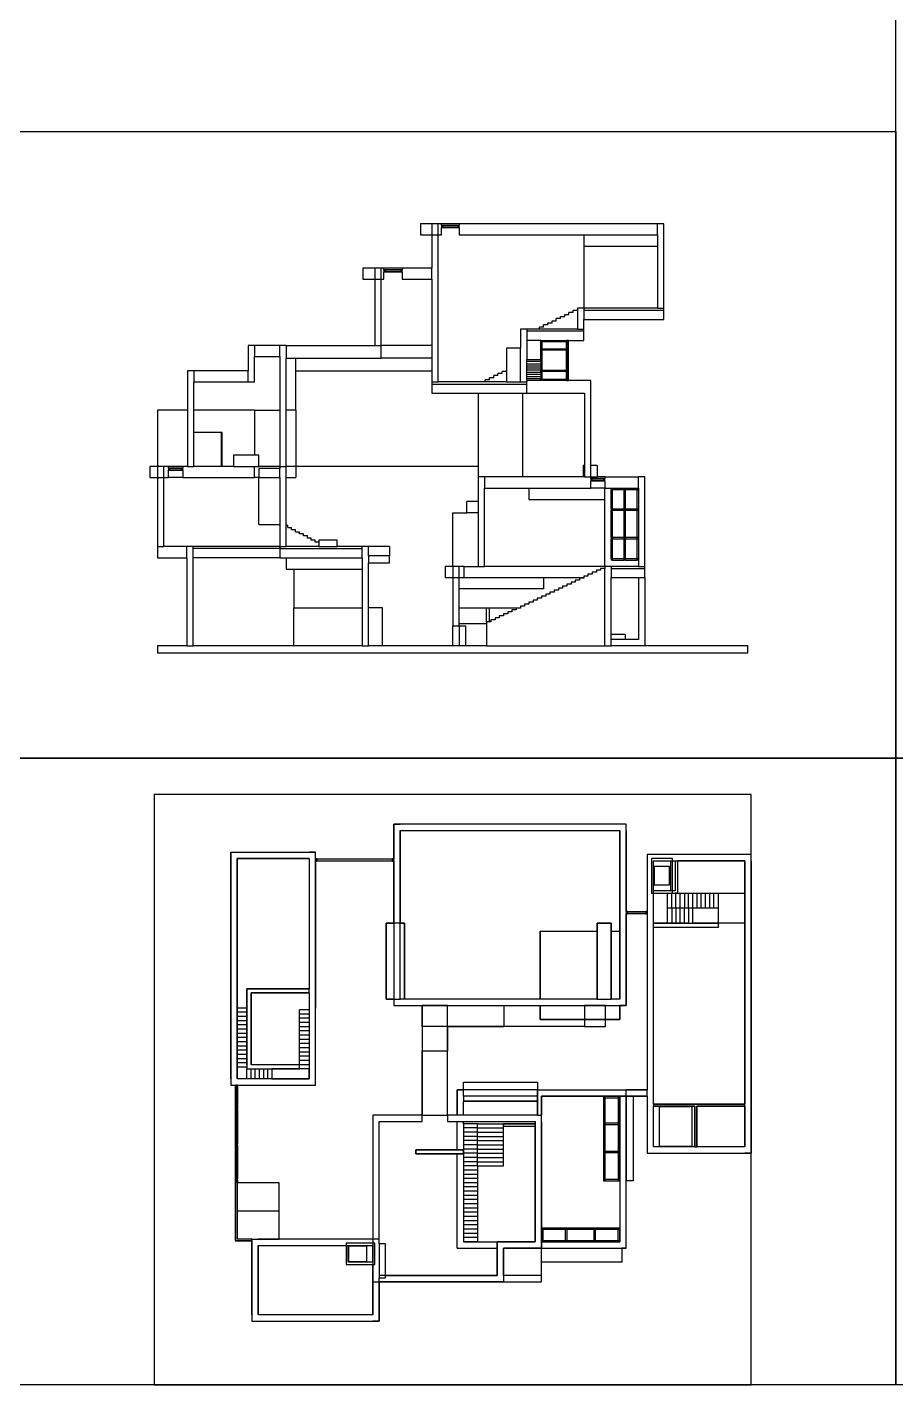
# Model space of a CAD drawing. Header units: millimetres. Extents: x 0 to 336000, y 0 to 193050.
# Drawn here: x 64260 to 126000, y 0 to 96525 of the extents above; entities that cross this region are included whole.
import ezdxf

# ---------------------------------------------------------------- set-up
doc = ezdxf.new("R2010")
doc.units = ezdxf.units.MM
doc.header["$LTSCALE"] = 20
for name, color, linetype in [('단면', 2, 'Continuous'), ('스케치업 베이스', 7, 'Continuous'), ('입면', 7, 'Continuous')]:
    doc.layers.add(name, color=color, linetype=linetype)

msp = doc.modelspace()

# ---------------------------------------------------------------- linework, layer by layer
for points in [[(126000, 44550), (126000, 193050), (336000, 193050), (336000, 44550), (126000, 44550)], [(63000, 44550), (63000, 89100), (126000, 89100), (126000, 44550), (63000, 44550)], [(63000, 0), (63000, 44550), (126000, 44550), (126000, 0), (63000, 0)], [(126000, 0), (126000, 44550), (189000, 44550), (189000, 0), (126000, 0)]]:
    msp.add_lwpolyline(points, close=True)
at = {"layer": '단면'}
for points in [[(90325, 32816), (90325, 39866), (90775, 39866)], [(106825, 39416), (106825, 39866), (90775, 39866)], [(90775, 39416), (90775, 32816)], [(90775, 39416), (106375, 39416)], [(106375, 27416), (106375, 39416)], [(106825, 39416), (106825, 26966), (106375, 26966)], [(78725, 37412), (78725, 37862), (84308, 37862)], [(84308, 21313), (84758, 21313), (84758, 37862), (84308, 37862)], [(108775, 37716), (108325, 37716), (108325, 20966)], [(115725, 37266), (115725, 37716), (108775, 37716)], [(78725, 21763), (78725, 37412)], [(79175, 37412), (79175, 21763)], [(84308, 37412), (79175, 37412)], [(84308, 37412), (84308, 28163)], [(108775, 35116), (108775, 37266)], [(108775, 37266), (110325, 37266), (110325, 35116), (108775, 35116)], [(115275, 37266), (110475, 37266), (110475, 34966), (110325, 34966)], [(115725, 37266), (115725, 16466), (115275, 16466)], [(115275, 19966), (115275, 37266)], [(108775, 34966), (110325, 34966)], [(108775, 32816), (108775, 34966)], [(90325, 27416), (89775, 27416), (89775, 32816), (90325, 32816)], [(90775, 32816), (91075, 32816), (91075, 27416)], [(104775, 27416), (104775, 32816), (105775, 32816), (105775, 27416)], [(108775, 32816), (113375, 32816), (113375, 32516), (108775, 32516)], [(108775, 19966), (108775, 32516)], [(79875, 22763), (79875, 22763), (79875, 28163), (80175, 28163)], [(80175, 28163), (84308, 28163)], [(80175, 27863), (80175, 22763)], [(84308, 27863), (80175, 27863)], [(84308, 27863), (84308, 21763)], [(90325, 27416), (90325, 26966), (106375, 26966)], [(104775, 27416), (91075, 27416)], [(106375, 27416), (105775, 27416)], [(79875, 22763), (79875, 22463), (83608, 22463), (83608, 22763), (80175, 22763)], [(78725, 21763), (78725, 21313), (84308, 21313)], [(84308, 21763), (79175, 21763)], [(100525, 20516), (100525, 20966), (108325, 20966)], [(100525, 19166), (100525, 19166), (100525, 20516)], [(100825, 20516), (100825, 19166)], [(108325, 20516), (100825, 20516)], [(108325, 20516), (108325, 16916)], [(108775, 19966), (115275, 19966)], [(108775, 16916), (108775, 19816)], [(111725, 19816), (108775, 19816)], [(111725, 16916), (111725, 19816)], [(111858, 19816), (111858, 16916)], [(115275, 19816), (111858, 19816)], [(115275, 16916), (115275, 19816)], [(89275, 19166), (88825, 19166), (88825, 10366)], [(89275, 18716), (92325, 18716), (92325, 19166), (89275, 19166)], [(89275, 10366), (89275, 10366), (89275, 18716)], [(100525, 19166), (94125, 19166), (94125, 18716), (100375, 18716)], [(100375, 10166), (100375, 10166), (100375, 18716)], [(100825, 18716), (100825, 18716), (100825, 19166)], [(100825, 18716), (100825, 10166)], [(108325, 16916), (108325, 16466), (115275, 16466)], [(111725, 16916), (108775, 16916)], [(115275, 16916), (111858, 16916)], [(80225, 4966), (80225, 4966), (80225, 10366), (80675, 10366)], [(88825, 10366), (80675, 10366)], [(80675, 9916), (80675, 4966)], [(80675, 9916), (86925, 9916)], [(86925, 9916), (86925, 9916), (86925, 8716)], [(87075, 9916), (88825, 9916)], [(87075, 8716), (87075, 8716), (87075, 9916)], [(88825, 8716), (88825, 9916)], [(89275, 10016), (89275, 10366)], [(89725, 7766), (89725, 10016), (89275, 10016)], [(97675, 7766), (97675, 10166), (98125, 10166)], [(100825, 10166), (100825, 10166), (100825, 9716), (98125, 9716)], [(98125, 10166), (100375, 10166)], [(98125, 9716), (98125, 7766)], [(86925, 8716), (86925, 8566), (88825, 8566)], [(88825, 8716), (87075, 8716)], [(88825, 4966), (88825, 8566)], [(98125, 7766), (98125, 7316), (89275, 7316)], [(89725, 7766), (97675, 7766)], [(89275, 7316), (89275, 4516), (88825, 4516)], [(80225, 4966), (80225, 4516), (88825, 4516)], [(88825, 4966), (80675, 4966)]]:
    msp.add_lwpolyline(points, dxfattribs=at)
at = {"layer": '스케치업 베이스'}
for p, q in [((92217, 82550), (92217, 81750)), ((93017, 82550), (92217, 82550)), ((93467, 82550), (93017, 82550)), ((93017, 82550), (93017, 81750)), ((93717, 82550), (93467, 82550)), ((93467, 81750), (93467, 82550)), ((94967, 82550), (93717, 82550)), ((93717, 82425), (93717, 82550)), ((93817, 82425), (93717, 82425)), ((93717, 82425), (93717, 82400)), ((93717, 82400), (93717, 82300)), ((93817, 82400), (93717, 82400)), ((93717, 82300), (93817, 82300)), ((93717, 82300), (93717, 82275)), ((93717, 82275), (93817, 82275)), ((93717, 81750), (93717, 82275)), ((93817, 82400), (93817, 82425)), ((94867, 82425), (93817, 82425)), ((93817, 82300), (93817, 82400)), ((94867, 82400), (93817, 82400)), ((93817, 82275), (93817, 82300)), ((93817, 82300), (94867, 82300)), ((93817, 82275), (94867, 82275)), ((94967, 82425), (94867, 82425)), ((94867, 82425), (94867, 82400)), ((94867, 82400), (94867, 82300)), ((94967, 82400), (94867, 82400)), ((94867, 82300), (94867, 82275)), ((94867, 82300), (94967, 82300)), ((94867, 82275), (94967, 82275)), ((94967, 82550), (94967, 82425)), ((109067, 82550), (94967, 82550)), ((94967, 82400), (94967, 82425)), ((94967, 82300), (94967, 82400)), ((94967, 82275), (94967, 82300)), ((94967, 82275), (94967, 81750)), ((109517, 82550), (109067, 82550)), ((109067, 81750), (109067, 82550)), ((109517, 76550), (109517, 82550)), ((92217, 81750), (93017, 81750)), ((93017, 81750), (93017, 79400)), ((93017, 81750), (93467, 81750)), ((93467, 71300), (93467, 81750)), ((93467, 81750), (93717, 81750)), ((94967, 81750), (103817, 81750)), ((103817, 81750), (109067, 81750)), ((103817, 81750), (103817, 80950)), ((109067, 81750), (109067, 80950)), ((103817, 80950), (109067, 80950)), ((103817, 80950), (103817, 76550)), ((109067, 80950), (109067, 76550)), ((88117, 79400), (88117, 78600)), ((88967, 79400), (88117, 79400)), ((89417, 79400), (88967, 79400)), ((88967, 79400), (88967, 78600)), ((89617, 79400), (89417, 79400)), ((89417, 78600), (89417, 79400)), ((90917, 79400), (89617, 79400)), ((89617, 79275), (89617, 79400)), ((89717, 79275), (89617, 79275)), ((89617, 79275), (89617, 79250)), ((89617, 79250), (89617, 79150)), ((89717, 79250), (89617, 79250)), ((90817, 79275), (89717, 79275)), ((89717, 79250), (89717, 79275)), ((89717, 79150), (89717, 79250)), ((90817, 79250), (89717, 79250)), ((90917, 79275), (90817, 79275)), ((90817, 79275), (90817, 79250)), ((90817, 79250), (90817, 79150)), ((90917, 79250), (90817, 79250)), ((93017, 79400), (90917, 79400)), ((90917, 79400), (90917, 79275)), ((90917, 79250), (90917, 79275)), ((90917, 79150), (90917, 79250)), ((93017, 78600), (93017, 79400)), ((88117, 78600), (88967, 78600)), ((88967, 78600), (88967, 73900)), ((88967, 78600), (89417, 78600)), ((89417, 73900), (89417, 78600)), ((89417, 78600), (89617, 78600)), ((89617, 79150), (89617, 79125)), ((89617, 79150), (89717, 79150)), ((89617, 79125), (89717, 79125)), ((89617, 78600), (89617, 79125)), ((89717, 79125), (89717, 79150)), ((89717, 79150), (90817, 79150)), ((89717, 79125), (90817, 79125)), ((90817, 79150), (90817, 79125)), ((90817, 79150), (90917, 79150)), ((90817, 79125), (90917, 79125)), ((90917, 79125), (90917, 79150)), ((90917, 79125), (90917, 78600)), ((90917, 78600), (93017, 78600)), ((93017, 78600), (93017, 73900)), ((103067, 76250), (103067, 76400)), ((103067, 76400), (103367, 76400)), ((103817, 76550), (103367, 76550)), ((103367, 76550), (103367, 76400)), ((103367, 76400), (103367, 75050)), ((103817, 76550), (103817, 76400)), ((109067, 76550), (103817, 76550)), ((103817, 76400), (109517, 76400)), ((103817, 76400), (103817, 75750)), ((109067, 76550), (109517, 76550)), ((109517, 76400), (109517, 76550)), ((109517, 75750), (109517, 76400)), ((100967, 75200), (100967, 75350)), ((101267, 75350), (100967, 75350)), ((101267, 75350), (101267, 75500)), ((101267, 75500), (101567, 75500)), ((101567, 75650), (101867, 75650)), ((101567, 75500), (101567, 75650)), ((102167, 75800), (101867, 75800)), ((101867, 75650), (101867, 75800)), ((102167, 75800), (102167, 75950)), ((102167, 75950), (102467, 75950)), ((102467, 76100), (102767, 76100)), ((102467, 75950), (102467, 76100)), ((102767, 76100), (102767, 76250)), ((103067, 76250), (102767, 76250)), ((103817, 75750), (109517, 75750)), ((103817, 75050), (103817, 75750)), ((99767, 75050), (99317, 75050)), ((99317, 75050), (99317, 73700)), ((100667, 75050), (99767, 75050)), ((99767, 75050), (99767, 74900)), ((103817, 74900), (99767, 74900)), ((99767, 74900), (99767, 74250)), ((100967, 75200), (100667, 75200)), ((100667, 75050), (100667, 75200)), ((103367, 75050), (100667, 75050)), ((103367, 75050), (103817, 75050)), ((103817, 74900), (103817, 75050)), ((103817, 74250), (103817, 74900)), ((79967, 73900), (79967, 72100)), ((80417, 73900), (79967, 73900)), ((82217, 73900), (80417, 73900)), ((80417, 73900), (80417, 73100)), ((82667, 73900), (82217, 73900)), ((82217, 73100), (82217, 73900)), ((82667, 73900), (82667, 73000)), ((82667, 73900), (88967, 73900)), ((88967, 73900), (89417, 73900)), ((93017, 73900), (89417, 73900)), ((89417, 73000), (89417, 73900)), ((93017, 73900), (93017, 73000)), ((99317, 73700), (98317, 73700)), ((98317, 73700), (98317, 72200)), ((99317, 71300), (99317, 73700)), ((100767, 74250), (99767, 74250)), ((99767, 74250), (99767, 72900)), ((100767, 74150), (100767, 74250)), ((100767, 74250), (100867, 74250)), ((100867, 74150), (100767, 74150)), ((100767, 73650), (100767, 74150)), ((100767, 73550), (100767, 73650)), ((100767, 73650), (100867, 73650)), ((100867, 73550), (100767, 73550)), ((100767, 72900), (100767, 73550)), ((100867, 74250), (102592, 74250)), ((100867, 74150), (100867, 74250)), ((102592, 74150), (100867, 74150)), ((100867, 73650), (100867, 74150)), ((100867, 73650), (102592, 73650)), ((100867, 73550), (100867, 73650)), ((102592, 73550), (100867, 73550)), ((100867, 72150), (100867, 73550)), ((102592, 74250), (102592, 74150)), ((102617, 74250), (102592, 74250)), ((102592, 73650), (102592, 74150)), ((102592, 74150), (102617, 74150)), ((102592, 73650), (102592, 73550)), ((102617, 73650), (102592, 73650)), ((102592, 72150), (102592, 73550)), ((102592, 73550), (102617, 73550)), ((102717, 74250), (102617, 74250)), ((102617, 74250), (102617, 74150)), ((102617, 74150), (102717, 74150)), ((102617, 74150), (102617, 73650)), ((102717, 73650), (102617, 73650)), ((102617, 73650), (102617, 73550)), ((102617, 73550), (102717, 73550)), ((102617, 73550), (102617, 72150)), ((102742, 74250), (102717, 74250)), ((102717, 74150), (102717, 74250)), ((102717, 74150), (102742, 74150)), ((102717, 73650), (102717, 74150)), ((102742, 73650), (102717, 73650)), ((102717, 73550), (102717, 73650)), ((102717, 73550), (102742, 73550)), ((102717, 72150), (102717, 73550)), ((102742, 74150), (102742, 74250)), ((102742, 74250), (103817, 74250)), ((102742, 73650), (102742, 74150)), ((102742, 73550), (102742, 73650)), ((102742, 72150), (102742, 73550)), ((80417, 73100), (82217, 73100)), ((80417, 71300), (80417, 73100)), ((82217, 73100), (82217, 69300)), ((82667, 69300), (82667, 73000)), ((82667, 73000), (83367, 73000)), ((83367, 72100), (83367, 73000)), ((83367, 73000), (89417, 73000)), ((93017, 73000), (89417, 73000)), ((93017, 73000), (93017, 72100)), ((99767, 72750), (99767, 72900)), ((99767, 72900), (100767, 72900)), ((99767, 72600), (99767, 72750)), ((100767, 72750), (99767, 72750)), ((99767, 72450), (99767, 72600)), ((99767, 72600), (100767, 72600)), ((99767, 72300), (99767, 72450)), ((99767, 72450), (100767, 72450)), ((100767, 72900), (100767, 72750)), ((100767, 72750), (100767, 72600)), ((100767, 72600), (100767, 72450)), ((100767, 72450), (100767, 72300)), ((75667, 72100), (75667, 69300)), ((76117, 72100), (75667, 72100)), ((79967, 72100), (76117, 72100)), ((76117, 72100), (76117, 71300)), ((79967, 71300), (79967, 72100)), ((83367, 72100), (93017, 72100)), ((83367, 69300), (83367, 72100)), ((93017, 72100), (93017, 71300)), ((96817, 71300), (96817, 71450)), ((97117, 71450), (96817, 71450)), ((97117, 71450), (97117, 71600)), ((97417, 71600), (97117, 71600)), ((97717, 71750), (97417, 71750)), ((97417, 71600), (97417, 71750)), ((98017, 71900), (97717, 71900)), ((97717, 71750), (97717, 71900)), ((98017, 71900), (98017, 72050)), ((98317, 72050), (98017, 72050)), ((98317, 72200), (98317, 72050)), ((98317, 72050), (98317, 71300)), ((99767, 72150), (99767, 72300)), ((99767, 72300), (100767, 72300)), ((99767, 72000), (99767, 72150)), ((100767, 72150), (99767, 72150)), ((99767, 71850), (99767, 72000)), ((99767, 72000), (100767, 72000)), ((99767, 71700), (99767, 71850)), ((99767, 71850), (100767, 71850)), ((99767, 71550), (99767, 71700)), ((99767, 71700), (100767, 71700)), ((99767, 71400), (99767, 71550)), ((99767, 71550), (100767, 71550)), ((100767, 72300), (100767, 72150)), ((100767, 72050), (100767, 72150)), ((100767, 72150), (100867, 72150)), ((100867, 72050), (100767, 72050)), ((100767, 72050), (100767, 72000)), ((100767, 72000), (100767, 71850)), ((100767, 71850), (100767, 71700)), ((100767, 71700), (100767, 71550)), ((100767, 71550), (100767, 71500)), ((100767, 71400), (100767, 71500)), ((100767, 71500), (100867, 71500)), ((100867, 72150), (102592, 72150)), ((100867, 72050), (100867, 72150)), ((102592, 72050), (100867, 72050)), ((100867, 71500), (100867, 72050)), ((100867, 71500), (102592, 71500)), ((100867, 71400), (100867, 71500)), ((102592, 72150), (102592, 72050)), ((102617, 72150), (102592, 72150)), ((102592, 71500), (102592, 72050)), ((102592, 72050), (102617, 72050)), ((102592, 71500), (102592, 71400)), ((102617, 71500), (102592, 71500)), ((102717, 72150), (102617, 72150)), ((102617, 72150), (102617, 72050)), ((102617, 72050), (102717, 72050)), ((102617, 72050), (102617, 71500)), ((102617, 71500), (102617, 71400)), ((102717, 71500), (102617, 71500)), ((102742, 72150), (102717, 72150)), ((102717, 72050), (102717, 72150)), ((102717, 72050), (102742, 72050)), ((102717, 71500), (102717, 72050)), ((102742, 71500), (102717, 71500)), ((102717, 71400), (102717, 71500)), ((102742, 72050), (102742, 72150)), ((102742, 71500), (102742, 72050)), ((102742, 71400), (102742, 71500)), ((76117, 69300), (76117, 71300)), ((76117, 71300), (79967, 71300)), ((79967, 71300), (80417, 71300)), ((93017, 71300), (93017, 71150)), ((93017, 71300), (93467, 71300)), ((93017, 71150), (93017, 70500)), ((93017, 71150), (99767, 71150)), ((93017, 70500), (96317, 70500)), ((96817, 71300), (93467, 71300)), ((96317, 70500), (96317, 65300)), ((96317, 70500), (99467, 70500)), ((98317, 71300), (96817, 71300)), ((98317, 71300), (99317, 71300)), ((99317, 71300), (99767, 71300)), ((99467, 70500), (99467, 64550)), ((99467, 70500), (99767, 70500)), ((100767, 71400), (99767, 71400)), ((99767, 71400), (99767, 71300)), ((99767, 71150), (99767, 71300)), ((99767, 70500), (99767, 71150)), ((99767, 70500), (103867, 70500)), ((100867, 71400), (100767, 71400)), ((102592, 71400), (100867, 71400)), ((102592, 71400), (102617, 71400)), ((102617, 71400), (102717, 71400)), ((102717, 71400), (102742, 71400)), ((104317, 71400), (102742, 71400)), ((103867, 70500), (103867, 65350)), ((104317, 65350), (104317, 71400)), ((73517, 69300), (73517, 65300)), ((75667, 69300), (73517, 69300)), ((75667, 69300), (75667, 65300)), ((80417, 69300), (76117, 69300)), ((76117, 67700), (76117, 69300)), ((80417, 69300), (80417, 66100)), ((80417, 69300), (82217, 69300)), ((82217, 69300), (82217, 65300)), ((83367, 69300), (82667, 69300)), ((82667, 65300), (82667, 69300)), ((83367, 69300), (83367, 65300)), ((78067, 67700), (76117, 67700)), ((76117, 65300), (76117, 67700)), ((78067, 65300), (78067, 67700)), ((78117, 67700), (78067, 67700)), ((78117, 65300), (78117, 67700)), ((78917, 66100), (78917, 65300)), ((80417, 66100), (78917, 66100)), ((80717, 66100), (80417, 66100)), ((80717, 65300), (80717, 66100)), ((72967, 65300), (72967, 64500)), ((73517, 65300), (72967, 65300)), ((73967, 65300), (73517, 65300)), ((73517, 65300), (73517, 64500)), ((74317, 65300), (73967, 65300)), ((73967, 64500), (73967, 65300)), ((75317, 65300), (74317, 65300)), ((74317, 65175), (74317, 65300)), ((74417, 65175), (74317, 65175)), ((74317, 65175), (74317, 65150)), ((74317, 65150), (74317, 65050)), ((74417, 65150), (74317, 65150)), ((74317, 65050), (74317, 65025)), ((74317, 65050), (74417, 65050)), ((74317, 65025), (74417, 65025)), ((74317, 64500), (74317, 65025)), ((74417, 65150), (74417, 65175)), ((75217, 65175), (74417, 65175)), ((74417, 65050), (74417, 65150)), ((75217, 65150), (74417, 65150)), ((74417, 65025), (74417, 65050)), ((74417, 65050), (75217, 65050)), ((74417, 65025), (75217, 65025)), ((75317, 65175), (75217, 65175)), ((75217, 65175), (75217, 65150)), ((75217, 65150), (75217, 65050)), ((75317, 65150), (75217, 65150)), ((75217, 65050), (75217, 65025)), ((75217, 65050), (75317, 65050)), ((75217, 65025), (75317, 65025)), ((75317, 65300), (75317, 65175)), ((75667, 65300), (75317, 65300)), ((75317, 65150), (75317, 65175)), ((75317, 65050), (75317, 65150)), ((75317, 65025), (75317, 65050)), ((75317, 65025), (75317, 64500)), ((75667, 65300), (76117, 65300)), ((78067, 65300), (76117, 65300)), ((78117, 65300), (78067, 65300)), ((78917, 65300), (78117, 65300)), ((78917, 65300), (80417, 65300)), ((80417, 64500), (80417, 65300)), ((80417, 65300), (80717, 65300)), ((82217, 65300), (80717, 65300)), ((82217, 65150), (80717, 65150)), ((80717, 65150), (80717, 64500)), ((82217, 65300), (82217, 65150)), ((82217, 65300), (82667, 65300)), ((82217, 64500), (82217, 65150)), ((83367, 65300), (82667, 65300)), ((82667, 64500), (82667, 65300)), ((96317, 65300), (83367, 65300)), ((83367, 65300), (83367, 64500)), ((96317, 65300), (96317, 64550)), ((103867, 65350), (103767, 65350)), ((103767, 65350), (103767, 64550)), ((103867, 65350), (103867, 64550)), ((104767, 65350), (104317, 65350)), ((104317, 64550), (104317, 65350)), ((104767, 65350), (104767, 64550)), ((72967, 64500), (73517, 64500)), ((73517, 64500), (73517, 59600)), ((73517, 64500), (73967, 64500)), ((73967, 64500), (74317, 64500)), ((73967, 59600), (73967, 64500)), ((75317, 64500), (74317, 64500)), ((75317, 64500), (80417, 64500)), ((80717, 64500), (80417, 64500)), ((80717, 64500), (82217, 64500)), ((80717, 61175), (80717, 64500)), ((82217, 64500), (82217, 61175)), ((82667, 64500), (83367, 64500)), ((82667, 61100), (82667, 64500)), ((96767, 64550), (96317, 64550)), ((96317, 64550), (96317, 62790)), ((99467, 64550), (96767, 64550)), ((96767, 64550), (96767, 63750)), ((96767, 63750), (99917, 63750)), ((96767, 58190), (96767, 63750)), ((103767, 64550), (99467, 64550)), ((99917, 63750), (99917, 62950)), ((99917, 63750), (104317, 63750)), ((103867, 64550), (103767, 64550)), ((103867, 64550), (104317, 64550)), ((104317, 64550), (104767, 64550)), ((104317, 64425), (104317, 64550)), ((104417, 64425), (104317, 64425)), ((104317, 64425), (104317, 64400)), ((104317, 64400), (104317, 64300)), ((104417, 64400), (104317, 64400)), ((104317, 64300), (104317, 64275)), ((104317, 64300), (104417, 64300)), ((104317, 64275), (104417, 64275)), ((104317, 63750), (104317, 64275)), ((105317, 63750), (104317, 63750)), ((104417, 64400), (104417, 64425)), ((105217, 64425), (104417, 64425)), ((104417, 64300), (104417, 64400)), ((105217, 64400), (104417, 64400)), ((104417, 64275), (104417, 64300)), ((104417, 64300), (105217, 64300)), ((104417, 64275), (105217, 64275)), ((105317, 64550), (104767, 64550)), ((105317, 64425), (105217, 64425)), ((105217, 64425), (105217, 64400)), ((105217, 64400), (105217, 64300)), ((105317, 64400), (105217, 64400)), ((105217, 64300), (105217, 64275)), ((105217, 64300), (105317, 64300)), ((105217, 64275), (105317, 64275)), ((105317, 64550), (105317, 64425)), ((105317, 64550), (107717, 64550)), ((105317, 64400), (105317, 64425)), ((105317, 64300), (105317, 64400)), ((105317, 64275), (105317, 64300)), ((105317, 64275), (105317, 63750)), ((105317, 62950), (105317, 63750)), ((105317, 63750), (105767, 63750)), ((105767, 63750), (105767, 63650)), ((105767, 63750), (105867, 63750)), ((105867, 63650), (105867, 63750)), ((105867, 63750), (106692, 63750)), ((106692, 63750), (106792, 63750)), ((106692, 63650), (106692, 63750)), ((106792, 63750), (107617, 63750)), ((106792, 63650), (106792, 63750)), ((107617, 63750), (107717, 63750)), ((107617, 63650), (107617, 63750)), ((107717, 63750), (107717, 64550)), ((108167, 64550), (107717, 64550)), ((107717, 63750), (107717, 63650)), ((108167, 58190), (108167, 64550)), ((95517, 61990), (95517, 62790)), ((96317, 62790), (95517, 62790)), ((96317, 62790), (96317, 61990)), ((99917, 62950), (105317, 62950)), ((105317, 58190), (105317, 62950)), ((105767, 63650), (105867, 63650)), ((105767, 62281), (105767, 63650)), ((105867, 62281), (105867, 63650)), ((105867, 63650), (106692, 63650)), ((106692, 63650), (106792, 63650)), ((106692, 62281), (106692, 63650)), ((106792, 62281), (106792, 63650)), ((106792, 63650), (107617, 63650)), ((107617, 62281), (107617, 63650)), ((107617, 63650), (107717, 63650)), ((107717, 63650), (107717, 62281)), ((94517, 58190), (94517, 61990)), ((94517, 61990), (95517, 61990)), ((96317, 61990), (95517, 61990)), ((96317, 61990), (96317, 58190)), ((105767, 62281), (105767, 62181)), ((105767, 62281), (105867, 62281)), ((105767, 62181), (105867, 62181)), ((105767, 60256), (105767, 62181)), ((105867, 62181), (105867, 62281)), ((105867, 62281), (106692, 62281)), ((105867, 62181), (106692, 62181)), ((105867, 60256), (105867, 62181)), ((106692, 62281), (106792, 62281)), ((106692, 62181), (106692, 62281)), ((106692, 62181), (106792, 62181)), ((106692, 60256), (106692, 62181)), ((106792, 62181), (106792, 62281)), ((106792, 62281), (107617, 62281)), ((106792, 60256), (106792, 62181)), ((106792, 62181), (107617, 62181)), ((107617, 62181), (107617, 62281)), ((107617, 62281), (107717, 62281)), ((107617, 62181), (107717, 62181)), ((107617, 60256), (107617, 62181)), ((107717, 62281), (107717, 62181)), ((107717, 62181), (107717, 60256)), ((80717, 61175), (82217, 61175)), ((82217, 61175), (82217, 61100)), ((82217, 61100), (82217, 59600)), ((82777, 61100), (82667, 61100)), ((82667, 60950), (82667, 61100)), ((82667, 59600), (82667, 60950)), ((82777, 60950), (82777, 61100)), ((82777, 60950), (83057, 60950)), ((83057, 60800), (83057, 60950)), ((83057, 60800), (83337, 60800)), ((83337, 60650), (83337, 60800)), ((83337, 60650), (83617, 60650)), ((83617, 60500), (83617, 60650)), ((83897, 60500), (83617, 60500)), ((83897, 60350), (83897, 60500)), ((84177, 60350), (83897, 60350)), ((84177, 60200), (84177, 60350)), ((84457, 60200), (84177, 60200)), ((84457, 60050), (84457, 60200)), ((84737, 60050), (84457, 60050)), ((84737, 59900), (84737, 60050)), ((84985, 59900), (84737, 59900)), ((86297, 60050), (84985, 60050)), ((84985, 60050), (84985, 59900)), ((84985, 59900), (84985, 59600)), ((86297, 59600), (86297, 60050)), ((105767, 60256), (105767, 60156)), ((105767, 60256), (105867, 60256)), ((105767, 60156), (105867, 60156)), ((105767, 58740), (105767, 60156)), ((105867, 60256), (106692, 60256)), ((105867, 60156), (105867, 60256)), ((105867, 60156), (106692, 60156)), ((105867, 58740), (105867, 60156)), ((106692, 60156), (106692, 60256)), ((106692, 60256), (106792, 60256)), ((106692, 60156), (106792, 60156)), ((106692, 58740), (106692, 60156)), ((106792, 60156), (106792, 60256)), ((106792, 60256), (107617, 60256)), ((106792, 58740), (106792, 60156)), ((106792, 60156), (107617, 60156)), ((107617, 60256), (107717, 60256)), ((107617, 60156), (107617, 60256)), ((107617, 58740), (107617, 60156)), ((107617, 60156), (107717, 60156)), ((107717, 60256), (107717, 60156)), ((107717, 60156), (107717, 58740)), ((73517, 59600), (73517, 58800)), ((73517, 59600), (73967, 59600)), ((75617, 59600), (73967, 59600)), ((76067, 59600), (75617, 59600)), ((75617, 58800), (75617, 59600)), ((76067, 59450), (76067, 59600)), ((82217, 59600), (76067, 59600)), ((82217, 59450), (76067, 59450)), ((76067, 58800), (76067, 59450)), ((82217, 59600), (82217, 59450)), ((82217, 59600), (82667, 59600)), ((82217, 59450), (82217, 58800)), ((82217, 59450), (88067, 59450)), ((84985, 59600), (82667, 59600)), ((84985, 59600), (86297, 59600)), ((88067, 59600), (86297, 59600)), ((88067, 59450), (88067, 59600)), ((88517, 59600), (88067, 59600)), ((88067, 58800), (88067, 59450)), ((90017, 59600), (88517, 59600)), ((88517, 58939), (88517, 59600)), ((90017, 58939), (88517, 58939)), ((88517, 58939), (88517, 58439)), ((90017, 59600), (90017, 58939)), ((90017, 58439), (90017, 58939)), ((73517, 58800), (75617, 58800)), ((75617, 58800), (75617, 52550)), ((82217, 58800), (76067, 58800)), ((76067, 54850), (76067, 58800)), ((82217, 58800), (82667, 58800)), ((82667, 58800), (82667, 58000)), ((82667, 58800), (88067, 58800)), ((82667, 58000), (83217, 58000)), ((83217, 58000), (83217, 55250)), ((83217, 58000), (88067, 58000)), ((88067, 58800), (88067, 58000)), ((88067, 58000), (88067, 55250)), ((88517, 58439), (90017, 58439)), ((88517, 55250), (88517, 58439)), ((93967, 58190), (93967, 57390)), ((94517, 58190), (93967, 58190)), ((94967, 58190), (94517, 58190)), ((94517, 58190), (94517, 57390)), ((95317, 58190), (94967, 58190)), ((94967, 57390), (94967, 58190)), ((95317, 58190), (96317, 58190)), ((95317, 57390), (95317, 58190)), ((96317, 58190), (96767, 58190)), ((105317, 58190), (96767, 58190)), ((105317, 58049), (105017, 58049)), ((105017, 58049), (105017, 57908)), ((105317, 58190), (105317, 58049)), ((105767, 58190), (105317, 58190)), ((105317, 52550), (105317, 58049)), ((105767, 58740), (105767, 58640)), ((105767, 58740), (105867, 58740)), ((105867, 58640), (105767, 58640)), ((105767, 58190), (105767, 58040)), ((107717, 58190), (105767, 58190)), ((105767, 58040), (108167, 58040)), ((105767, 58040), (105767, 57390)), ((105867, 58740), (106692, 58740)), ((105867, 58640), (105867, 58740)), ((105867, 58640), (106692, 58640)), ((106692, 58740), (106792, 58740)), ((106692, 58640), (106692, 58740)), ((106792, 58640), (106692, 58640)), ((106792, 58640), (106792, 58740)), ((106792, 58740), (107617, 58740)), ((106792, 58640), (107617, 58640)), ((107617, 58640), (107617, 58740)), ((107617, 58740), (107717, 58740)), ((107717, 58640), (107617, 58640)), ((107717, 58740), (107717, 58640)), ((107717, 58640), (107717, 58190)), ((107717, 58190), (108167, 58190)), ((108167, 58040), (108167, 58190)), ((108167, 57390), (108167, 58040)), ((93967, 57390), (94517, 57390)), ((94517, 57390), (94517, 53951)), ((94517, 57390), (94967, 57390)), ((94967, 57390), (95317, 57390)), ((94967, 56590), (94967, 57390)), ((95317, 57390), (100967, 57390)), ((100967, 57390), (103817, 57390)), ((100967, 57390), (100967, 56590)), ((102917, 57062), (102917, 56921)), ((103217, 57062), (102917, 57062)), ((103517, 57203), (103217, 57203)), ((103217, 57203), (103217, 57062)), ((103517, 57344), (103517, 57203)), ((103817, 57344), (103517, 57344)), ((104117, 57485), (103817, 57485)), ((103817, 57485), (103817, 57390)), ((103817, 57390), (103817, 57344)), ((104117, 57626), (104117, 57485)), ((104417, 57626), (104117, 57626)), ((104417, 57767), (104417, 57626)), ((104717, 57767), (104417, 57767)), ((105017, 57908), (104717, 57908)), ((104717, 57908), (104717, 57767)), ((105767, 57390), (107717, 57390)), ((105767, 53350), (105767, 57390)), ((107717, 57390), (107717, 53000)), ((107717, 57390), (108167, 57390)), ((108167, 57390), (108167, 52550)), ((100967, 56590), (94967, 56590)), ((94967, 55250), (94967, 56590)), ((100817, 56075), (100817, 55934)), ((101117, 56075), (100817, 56075)), ((101417, 56216), (101117, 56216)), ((101117, 56216), (101117, 56075)), ((101717, 56357), (101417, 56357)), ((101417, 56357), (101417, 56216)), ((102017, 56498), (101717, 56498)), ((101717, 56498), (101717, 56357)), ((102017, 56639), (102017, 56498)), ((102317, 56639), (102017, 56639)), ((102617, 56780), (102317, 56780)), ((102317, 56780), (102317, 56639)), ((102917, 56921), (102617, 56921)), ((102617, 56921), (102617, 56780)), ((83217, 52550), (83217, 55250)), ((83217, 55250), (88067, 55250)), ((88067, 55250), (88067, 52550)), ((89517, 55250), (88517, 55250)), ((88517, 52550), (88517, 55250)), ((89517, 52550), (89517, 55250)), ((94967, 55250), (96917, 55250)), ((94967, 54101), (94967, 55250)), ((96917, 55250), (97117, 55250)), ((96917, 54242), (96917, 55250)), ((97117, 54242), (97117, 55250)), ((97117, 55250), (99317, 55250)), ((98717, 55088), (98717, 54947)), ((99017, 55088), (98717, 55088)), ((99317, 55229), (99017, 55229)), ((99017, 55229), (99017, 55088)), ((99617, 55370), (99317, 55370)), ((99317, 55370), (99317, 55250)), ((99317, 55250), (99317, 55229)), ((99917, 55511), (99617, 55511)), ((99617, 55511), (99617, 55370)), ((99917, 55652), (99917, 55511)), ((100217, 55652), (99917, 55652)), ((100217, 55793), (100217, 55652)), ((100517, 55793), (100217, 55793)), ((100517, 55934), (100517, 55793)), ((100817, 55934), (100517, 55934)), ((76067, 52550), (76067, 54850)), ((96917, 54101), (94967, 54101)), ((94967, 53951), (94967, 54101)), ((96917, 54242), (96917, 54101)), ((97117, 54242), (96917, 54242)), ((96917, 54101), (96917, 52550)), ((97217, 54242), (97117, 54242)), ((97217, 54383), (97217, 54242)), ((97517, 54383), (97217, 54383)), ((97817, 54524), (97517, 54524)), ((97517, 54524), (97517, 54383)), ((98117, 54665), (97817, 54665)), ((97817, 54665), (97817, 54524)), ((98117, 54806), (98117, 54665)), ((98417, 54806), (98117, 54806)), ((98417, 54947), (98417, 54806)), ((98717, 54947), (98417, 54947)), ((94517, 52550), (94517, 53951)), ((94517, 53951), (94967, 53951)), ((94967, 53951), (94967, 52550)), ((94967, 53951), (95417, 53951)), ((95417, 53951), (95417, 52550)), ((106767, 53350), (105767, 53350)), ((105767, 53000), (105767, 53350)), ((106767, 53350), (106767, 53000)), ((75617, 52550), (73517, 52550)), ((73517, 52550), (73517, 52050)), ((75617, 52550), (76067, 52550)), ((83217, 52550), (76067, 52550)), ((88067, 52550), (83217, 52550)), ((88067, 52550), (88517, 52550)), ((89517, 52550), (88517, 52550)), ((94517, 52550), (89517, 52550)), ((94967, 52550), (94517, 52550)), ((95417, 52550), (94967, 52550)), ((96917, 52550), (95417, 52550)), ((96917, 52550), (105317, 52550)), ((105317, 52550), (105767, 52550)), ((105767, 52550), (105767, 53000)), ((106767, 53000), (105767, 53000)), ((108167, 52550), (105767, 52550)), ((107717, 53000), (106767, 53000)), ((115483, 52550), (108167, 52550)), ((115483, 52050), (115483, 52550)), ((73517, 52050), (115483, 52050)), ((73275, 41966), (73275, 0)), ((115725, 41966), (73275, 41966)), ((115725, 37716), (115725, 41966)), ((90325, 39866), (90325, 37387)), ((106825, 39866), (90325, 39866)), ((106825, 33641), (106825, 39866)), ((90775, 39416), (106375, 39416)), ((90775, 32816), (90775, 39416)), ((106375, 39416), (106375, 32266)), ((78725, 37862), (78725, 37412)), ((78725, 37862), (84758, 37862)), ((84758, 37387), (84758, 37862)), ((115725, 37716), (108325, 37716)), ((108325, 37716), (108325, 33641)), ((115725, 16466), (115725, 37716)), ((78725, 37412), (78725, 33412)), ((79175, 37412), (84308, 37412)), ((79175, 26812), (79175, 37412)), ((84308, 37412), (84308, 28163)), ((84858, 37387), (84758, 37387)), ((84758, 37387), (84758, 37362)), ((84758, 37362), (84758, 37262)), ((84858, 37362), (84758, 37362)), ((84758, 37262), (84858, 37262)), ((84758, 37262), (84758, 37237)), ((84758, 37237), (84858, 37237)), ((84758, 37237), (84758, 26763)), ((84858, 37387), (84858, 37362)), ((84858, 37387), (90225, 37387)), ((84858, 37362), (84858, 37262)), ((90225, 37362), (84858, 37362)), ((84858, 37262), (84858, 37237)), ((84858, 37262), (90225, 37262)), ((90225, 37237), (84858, 37237)), ((90325, 37387), (90225, 37387)), ((90225, 37362), (90225, 37387)), ((90225, 37262), (90225, 37362)), ((90325, 37362), (90225, 37362)), ((90225, 37237), (90225, 37262)), ((90225, 37262), (90325, 37262)), ((90225, 37237), (90325, 37237)), ((90325, 37387), (90325, 37362)), ((90325, 37262), (90325, 37362)), ((90325, 37262), (90325, 37237)), ((90325, 37237), (90325, 32816)), ((108625, 37416), (108625, 34966)), ((110125, 37416), (108625, 37416)), ((108775, 37266), (109975, 37266)), ((108775, 35116), (108775, 37266)), ((109925, 36841), (108825, 36841)), ((108825, 36841), (108825, 35541)), ((109925, 35541), (109925, 36841)), ((109975, 37266), (109975, 35116)), ((109975, 37266), (110125, 37266)), ((110125, 37266), (110125, 37416)), ((110125, 34966), (110125, 37266)), ((110125, 37266), (111775, 37266)), ((111775, 37266), (115275, 37266)), ((115275, 37266), (115275, 34966)), ((108625, 34966), (108775, 34966)), ((109975, 35116), (108775, 35116)), ((108775, 34966), (108775, 35116)), ((108775, 34966), (109775, 34966)), ((108775, 32816), (108775, 34966)), ((108825, 35541), (109925, 35541)), ((109775, 33891), (109775, 34966)), ((109775, 34966), (110075, 34966)), ((110075, 33891), (110075, 34966)), ((110075, 34966), (110125, 34966)), ((110125, 34966), (110375, 34966)), ((110375, 33891), (110375, 34966)), ((110375, 34966), (110675, 34966)), ((110675, 33891), (110675, 34966)), ((110675, 34966), (110975, 34966)), ((110975, 34966), (110975, 33891)), ((110975, 34966), (111275, 34966)), ((111275, 33891), (111275, 34966)), ((111275, 34966), (111575, 34966)), ((111575, 33891), (111575, 34966)), ((111575, 34966), (111875, 34966)), ((111875, 33891), (111875, 34966)), ((111875, 34966), (112175, 34966)), ((112175, 33891), (112175, 34966)), ((112175, 34966), (112475, 34966)), ((112475, 33891), (112475, 34966)), ((112475, 34966), (112775, 34966)), ((112775, 33891), (112775, 34966)), ((112775, 34966), (113075, 34966)), ((113075, 33891), (113075, 34966)), ((113075, 34966), (113375, 34966)), ((113375, 34966), (113375, 33891)), ((113375, 34966), (115275, 34966)), ((115275, 34966), (115275, 32816)), ((110075, 33891), (109775, 33891)), ((109775, 32816), (109775, 33891)), ((110375, 33891), (110075, 33891)), ((110075, 33891), (110075, 32816)), ((110675, 33891), (110375, 33891)), ((110375, 33891), (110375, 32816)), ((110975, 33891), (110675, 33891)), ((110675, 32816), (110675, 33891)), ((111275, 33891), (110975, 33891)), ((110975, 32816), (110975, 33891)), ((111575, 33891), (111275, 33891)), ((111275, 33891), (111275, 32816)), ((111875, 33891), (111575, 33891)), ((111575, 32816), (111575, 33891)), ((112175, 33891), (111875, 33891)), ((112475, 33891), (112175, 33891)), ((112775, 33891), (112475, 33891)), ((113075, 33891), (112775, 33891)), ((113375, 33891), (113075, 33891)), ((113375, 33891), (113375, 32816)), ((78725, 33412), (78725, 21313)), ((106925, 33641), (106825, 33641)), ((106825, 33641), (106825, 33616)), ((106825, 33616), (106825, 33516)), ((106925, 33616), (106825, 33616)), ((106825, 33516), (106825, 33491)), ((106825, 33516), (106925, 33516)), ((106825, 33491), (106925, 33491)), ((106825, 26966), (106825, 33491)), ((106925, 33641), (108225, 33641)), ((106925, 33616), (106925, 33641)), ((106925, 33516), (106925, 33616)), ((108225, 33616), (106925, 33616)), ((106925, 33491), (106925, 33516)), ((106925, 33516), (108225, 33516)), ((108225, 33491), (106925, 33491)), ((108325, 33641), (108225, 33641)), ((108225, 33641), (108225, 33616)), ((108225, 33616), (108225, 33516)), ((108325, 33616), (108225, 33616)), ((108225, 33516), (108225, 33491)), ((108225, 33516), (108325, 33516)), ((108225, 33491), (108325, 33491)), ((108325, 33616), (108325, 33641)), ((108325, 33516), (108325, 33616)), ((108325, 33491), (108325, 33516)), ((108325, 33491), (108325, 20966)), ((89775, 32816), (89775, 27416)), ((90325, 32816), (89775, 32816)), ((90325, 32816), (90325, 27416)), ((90775, 32816), (90325, 32816)), ((90775, 27416), (90775, 32816)), ((91075, 32816), (90775, 32816)), ((91075, 27416), (91075, 32816)), ((100725, 32266), (104775, 32266)), ((100725, 32266), (100725, 27416)), ((105775, 32816), (104775, 32816)), ((104775, 32816), (104775, 32266)), ((104775, 32266), (104775, 27416)), ((105775, 32266), (105775, 32816)), ((105775, 32266), (106375, 32266)), ((105775, 27416), (105775, 32266)), ((106375, 32266), (106375, 27416)), ((108775, 19966), (108775, 32816)), ((109775, 32816), (108775, 32816)), ((110075, 32816), (109775, 32816)), ((110375, 32816), (110075, 32816)), ((110675, 32816), (110375, 32816)), ((110975, 32816), (110675, 32816)), ((111275, 32816), (110975, 32816)), ((111275, 32816), (111575, 32816)), ((113375, 32816), (111575, 32816)), ((115275, 32816), (113375, 32816)), ((115275, 32816), (115275, 19966)), ((84308, 28163), (79875, 28163)), ((79875, 28163), (79875, 26812)), ((84308, 27863), (84308, 28163)), ((80175, 22763), (80175, 27863)), ((80175, 27863), (84308, 27863)), ((84308, 27863), (84308, 26663)), ((89775, 27416), (90325, 27416)), ((90325, 27416), (90325, 26966)), ((90325, 27416), (90775, 27416)), ((91075, 27416), (90775, 27416)), ((100725, 27416), (91075, 27416)), ((104775, 27416), (100725, 27416)), ((104775, 27416), (105775, 27416)), ((106375, 27416), (105775, 27416)), ((79175, 26812), (79875, 26812)), ((79175, 26512), (79175, 26812)), ((79175, 26512), (79875, 26512)), ((79175, 26212), (79175, 26512)), ((79175, 26212), (79875, 26212)), ((79175, 25912), (79175, 26212)), ((79875, 26812), (79875, 26512)), ((79875, 26512), (79875, 26212)), ((79875, 26212), (79875, 25912)), ((84308, 26663), (83608, 26663)), ((83608, 26363), (83608, 26663)), ((84308, 26363), (83608, 26363)), ((83608, 26063), (83608, 26363)), ((84308, 26063), (83608, 26063)), ((83608, 25763), (83608, 26063)), ((84308, 26663), (84308, 26363)), ((84308, 26363), (84308, 26063)), ((84308, 26063), (84308, 25763)), ((84758, 21763), (84758, 26763)), ((90325, 26966), (92325, 26966)), ((92325, 26966), (92325, 25466)), ((94125, 26966), (92325, 26966)), ((94125, 25466), (94125, 26966)), ((94125, 26966), (98153, 26966)), ((98153, 26966), (100725, 26966)), ((98153, 25466), (98153, 26966)), ((100725, 25966), (100725, 26966)), ((100725, 26966), (106375, 26966)), ((106375, 26966), (106375, 25966)), ((106375, 26966), (106825, 26966)), ((79175, 25912), (79875, 25912)), ((79175, 25612), (79175, 25912)), ((79175, 25612), (79875, 25612)), ((79175, 25312), (79175, 25612)), ((79175, 25312), (79875, 25312)), ((79175, 25012), (79175, 25312)), ((79875, 25912), (79875, 25612)), ((79875, 25612), (79875, 25312)), ((79875, 25312), (79875, 25012)), ((84308, 25763), (83608, 25763)), ((83608, 25463), (83608, 25763)), ((84308, 25463), (83608, 25463)), ((83608, 25163), (83608, 25463)), ((84308, 25163), (83608, 25163)), ((83608, 24863), (83608, 25163)), ((84308, 25763), (84308, 25463)), ((84308, 25463), (84308, 25163)), ((84308, 25163), (84308, 24863)), ((94125, 25466), (92325, 25466)), ((92325, 25466), (92325, 23744)), ((94125, 25466), (98153, 25466)), ((94125, 25466), (94125, 23744)), ((106375, 25966), (100725, 25966)), ((79175, 25012), (79875, 25012)), ((79175, 24712), (79175, 25012)), ((79175, 24712), (79875, 24712)), ((79175, 24412), (79175, 24712)), ((79175, 24412), (79875, 24412)), ((79175, 24112), (79175, 24412)), ((79875, 25012), (79875, 24712)), ((79875, 24712), (79875, 24412)), ((79875, 24412), (79875, 24112)), ((84308, 24863), (83608, 24863)), ((83608, 24563), (83608, 24863)), ((84308, 24563), (83608, 24563)), ((83608, 24263), (83608, 24563)), ((84308, 24263), (83608, 24263)), ((83608, 23963), (83608, 24263)), ((84308, 24863), (84308, 24563)), ((84308, 24563), (84308, 24263)), ((84308, 24263), (84308, 23963)), ((79175, 24112), (79875, 24112)), ((79175, 23812), (79175, 24112)), ((79175, 23812), (79875, 23812)), ((79175, 23512), (79175, 23812)), ((79175, 23512), (79875, 23512)), ((79175, 23212), (79175, 23512)), ((79175, 23212), (79875, 23212)), ((79175, 22912), (79175, 23212)), ((79875, 24112), (79875, 23812)), ((79875, 23812), (79875, 23512)), ((79875, 23512), (79875, 23212)), ((79875, 23212), (79875, 22912)), ((84308, 23963), (83608, 23963)), ((83608, 23663), (83608, 23963)), ((84308, 23663), (83608, 23663)), ((83608, 23363), (83608, 23663)), ((84308, 23363), (83608, 23363)), ((83608, 23063), (83608, 23363)), ((84308, 23963), (84308, 23663)), ((84308, 23663), (84308, 23363)), ((84308, 23363), (84308, 23063)), ((92325, 19166), (92325, 23744)), ((92325, 23744), (94125, 23744)), ((94125, 19166), (94125, 23744)), ((79175, 22912), (79875, 22912)), ((79175, 22612), (79175, 22912)), ((79175, 22612), (79875, 22612)), ((79175, 21763), (79175, 22612)), ((79875, 22912), (79875, 22612)), ((79875, 22612), (79875, 22463)), ((79875, 21763), (79875, 22463)), ((79875, 22463), (80175, 22463)), ((83608, 22763), (80175, 22763)), ((80175, 21763), (80175, 22463)), ((80175, 22463), (80475, 22463)), ((80475, 21763), (80475, 22463)), ((80475, 22463), (80775, 22463)), ((80775, 21763), (80775, 22463)), ((80775, 22463), (81075, 22463)), ((81075, 21763), (81075, 22463)), ((81075, 22463), (81375, 22463)), ((81375, 21763), (81375, 22463)), ((81375, 22463), (81659, 22463)), ((81659, 22463), (81659, 21763)), ((83608, 22463), (81659, 22463)), ((84308, 23063), (83608, 23063)), ((83608, 22763), (83608, 23063)), ((84308, 22763), (83608, 22763)), ((83608, 22463), (83608, 22763)), ((84308, 22463), (83608, 22463)), ((84308, 23063), (84308, 22763)), ((84308, 22763), (84308, 22463)), ((84308, 21763), (84308, 22463)), ((78725, 21313), (79050, 21313)), ((79050, 21313), (79050, 21213)), ((79050, 21313), (79075, 21313)), ((79175, 21313), (79075, 21313)), ((79075, 21313), (79075, 21213)), ((79875, 21763), (79175, 21763)), ((79175, 21313), (79200, 21313)), ((79175, 21213), (79175, 21313)), ((79200, 21313), (84758, 21313)), ((79200, 21213), (79200, 21313)), ((80175, 21763), (79875, 21763)), ((80475, 21763), (80175, 21763)), ((80775, 21763), (80475, 21763)), ((81075, 21763), (80775, 21763)), ((81375, 21763), (81075, 21763)), ((81659, 21763), (81375, 21763)), ((81659, 21763), (84308, 21763)), ((84758, 21313), (84758, 21763)), ((95275, 21516), (100525, 21516)), ((95275, 20966), (95275, 21516)), ((100525, 21516), (100525, 20966)), ((79050, 21213), (79075, 21213)), ((79050, 21213), (79050, 19641)), ((79075, 21213), (79075, 19641)), ((79175, 21213), (79200, 21213)), ((79175, 19641), (79175, 21213)), ((79200, 21213), (79200, 19641)), ((95275, 20966), (94825, 20966)), ((94825, 20966), (94825, 19166)), ((100525, 20966), (95275, 20966)), ((95275, 20516), (95275, 20966)), ((100525, 20516), (95275, 20516)), ((95275, 20516), (95275, 20166)), ((100525, 20966), (100525, 20516)), ((100525, 20966), (106825, 20966)), ((100525, 20516), (100525, 20166)), ((100825, 20516), (105225, 20516)), ((100825, 19166), (100825, 20516)), ((105225, 20516), (105325, 20516)), ((105225, 20516), (105225, 20416)), ((105225, 20416), (105325, 20416)), ((105225, 20416), (105225, 18616)), ((105325, 20516), (106275, 20516)), ((105325, 20516), (105325, 20416)), ((105325, 20416), (106275, 20416)), ((105325, 20416), (105325, 18616)), ((106275, 20516), (106375, 20516)), ((106275, 20516), (106275, 20416)), ((106275, 20416), (106375, 20416)), ((106275, 20416), (106275, 18616)), ((106375, 20516), (106375, 20416)), ((106375, 20516), (106825, 20516)), ((106375, 20416), (106375, 18616)), ((106825, 20516), (106825, 20966)), ((108325, 20966), (106825, 20966)), ((106825, 20516), (107325, 20516)), ((106825, 20516), (106825, 14516)), ((107325, 20516), (107325, 14516)), ((107325, 20516), (108325, 20516)), ((108325, 20516), (108325, 20966)), ((108325, 20516), (108325, 16466)), ((79050, 19641), (79050, 19541)), ((79075, 19641), (79050, 19641)), ((79050, 19541), (79075, 19541)), ((79050, 19541), (79050, 17141)), ((79075, 19641), (79075, 19541)), ((79075, 19541), (79075, 17141)), ((79200, 19641), (79175, 19641)), ((79175, 19541), (79175, 19641)), ((79175, 19541), (79200, 19541)), ((79175, 17141), (79175, 19541)), ((79200, 19541), (79200, 19641)), ((79200, 19541), (79200, 17141)), ((95275, 19166), (95275, 20166)), ((100525, 20166), (95275, 20166)), ((100525, 20166), (100525, 19166)), ((115275, 19966), (108775, 19966)), ((108775, 19966), (108775, 19816)), ((108775, 16916), (108775, 19816)), ((108775, 19816), (111725, 19816)), ((109175, 19766), (109175, 16966)), ((111525, 19766), (109175, 19766)), ((111525, 16966), (111525, 19766)), ((111725, 19816), (111725, 16916)), ((111858, 16916), (111858, 19816)), ((111858, 19816), (115275, 19816)), ((115275, 19816), (115275, 19966)), ((115275, 19816), (115275, 16916)), ((88825, 19166), (88825, 10366)), ((92325, 19166), (88825, 19166)), ((89275, 18716), (92325, 18716)), ((89275, 10366), (89275, 18716)), ((92325, 19166), (94125, 19166)), ((92325, 18716), (92325, 19166)), ((94825, 19166), (94125, 19166)), ((94125, 19166), (94125, 18716)), ((94125, 18716), (94825, 18716)), ((95275, 19166), (94825, 19166)), ((94825, 16716), (94825, 18716)), ((94825, 18716), (95275, 18716)), ((100525, 19166), (95275, 19166)), ((95275, 18566), (95275, 18716)), ((95275, 18716), (100375, 18716)), ((96275, 18566), (95275, 18566)), ((95275, 18566), (95275, 18266)), ((96275, 18566), (98125, 18566)), ((96275, 18266), (96275, 18566)), ((98125, 18566), (98125, 18366)), ((100375, 18566), (98125, 18566)), ((98125, 18266), (98125, 18366)), ((100375, 18366), (98125, 18366)), ((100375, 18716), (100375, 18566)), ((100375, 18566), (100375, 18366)), ((100375, 18366), (100375, 10166)), ((100525, 19166), (100825, 19166)), ((100825, 11166), (100825, 19166)), ((105225, 18616), (105325, 18616)), ((105225, 18616), (105225, 18516)), ((105225, 18516), (105325, 18516)), ((105225, 18516), (105225, 16616)), ((105325, 18616), (106275, 18616)), ((105325, 18616), (105325, 18516)), ((105325, 18516), (106275, 18516)), ((105325, 18516), (105325, 16616)), ((106275, 18616), (106375, 18616)), ((106275, 18616), (106275, 18516)), ((106275, 18516), (106375, 18516)), ((106275, 18516), (106275, 16616)), ((106375, 18616), (106375, 18516)), ((106375, 18516), (106375, 16616)), ((96275, 18266), (95275, 18266)), ((95275, 18266), (95275, 17966)), ((96275, 17966), (95275, 17966)), ((95275, 17966), (95275, 17666)), ((96275, 17666), (95275, 17666)), ((95275, 17666), (95275, 17366)), ((96275, 17966), (96275, 18266)), ((96275, 18266), (98125, 18266)), ((96275, 17666), (96275, 17966)), ((96275, 17966), (98125, 17966)), ((96275, 17666), (98125, 17666)), ((96275, 17366), (96275, 17666)), ((98125, 17966), (98125, 18266)), ((98125, 17666), (98125, 17966)), ((98125, 17366), (98125, 17666)), ((79050, 17141), (79050, 17041)), ((79075, 17141), (79050, 17141)), ((79050, 17041), (79075, 17041)), ((79050, 17041), (79050, 14641)), ((79075, 17141), (79075, 17041)), ((79075, 17041), (79075, 14641)), ((79200, 17141), (79175, 17141)), ((79175, 17041), (79175, 17141)), ((79175, 17041), (79200, 17041)), ((79175, 14641), (79175, 17041)), ((79200, 17041), (79200, 17141)), ((79200, 17041), (79200, 14641)), ((91875, 16716), (91875, 16416)), ((94825, 16716), (91875, 16716)), ((91875, 16416), (94825, 16416)), ((95275, 16716), (94825, 16716)), ((94825, 9716), (94825, 16416)), ((94825, 16416), (95275, 16416)), ((96275, 17366), (95275, 17366)), ((95275, 17366), (95275, 17066)), ((96275, 17066), (95275, 17066)), ((95275, 17066), (95275, 16766)), ((96275, 16766), (95275, 16766)), ((95275, 16766), (95275, 16716)), ((95275, 16466), (95275, 16716)), ((96275, 16466), (95275, 16466)), ((95275, 16416), (95275, 16466)), ((95275, 16416), (95275, 16166)), ((96275, 17366), (98125, 17366)), ((96275, 17066), (96275, 17366)), ((96275, 17066), (98125, 17066)), ((96275, 16766), (96275, 17066)), ((96275, 16766), (98125, 16766)), ((96275, 16466), (96275, 16766)), ((96275, 16466), (98125, 16466)), ((96275, 16166), (96275, 16466)), ((98125, 17066), (98125, 17366)), ((98125, 16766), (98125, 17066)), ((98125, 16466), (98125, 16766)), ((98125, 16166), (98125, 16466)), ((105225, 16616), (105325, 16616)), ((105225, 16616), (105225, 16516)), ((105225, 16516), (105325, 16516)), ((105225, 16516), (105225, 14616)), ((105325, 16616), (106275, 16616)), ((105325, 16616), (105325, 16516)), ((105325, 16516), (105325, 14616)), ((105325, 16516), (106275, 16516)), ((106275, 16616), (106375, 16616)), ((106275, 16616), (106275, 16516)), ((106275, 16516), (106375, 16516)), ((106275, 16516), (106275, 14616)), ((106375, 16616), (106375, 16516)), ((106375, 16516), (106375, 14616)), ((108325, 16466), (115725, 16466)), ((111725, 16916), (108775, 16916)), ((109175, 16966), (111525, 16966)), ((111725, 16916), (111858, 16916)), ((115275, 16916), (111858, 16916)), ((115725, 0), (115725, 16466)), ((96275, 16166), (95275, 16166)), ((95275, 16166), (95275, 15866)), ((96275, 15866), (95275, 15866)), ((95275, 15866), (95275, 15566)), ((96275, 15566), (95275, 15566)), ((95275, 15566), (95275, 15266)), ((96275, 16166), (98125, 16166)), ((96275, 15866), (96275, 16166)), ((96275, 15866), (98125, 15866)), ((96275, 15566), (96275, 15866)), ((96275, 15566), (98125, 15566)), ((96275, 15566), (96275, 15266)), ((98125, 15866), (98125, 16166)), ((98125, 15566), (98125, 15866)), ((79050, 14641), (79050, 14541)), ((79075, 14641), (79050, 14641)), ((79050, 14541), (79075, 14541)), ((79050, 14541), (79050, 12141)), ((79075, 14641), (79075, 14541)), ((79075, 14541), (79075, 12141)), ((79200, 14641), (79175, 14641)), ((79175, 14541), (79175, 14641)), ((79175, 14541), (79200, 14541)), ((79175, 14366), (79175, 14541)), ((79200, 14541), (79200, 14641)), ((79200, 14541), (79200, 14366)), ((96275, 15266), (95275, 15266)), ((95275, 15266), (95275, 14966)), ((96275, 14966), (95275, 14966)), ((95275, 14966), (95275, 14666)), ((96275, 14666), (95275, 14666)), ((95275, 14666), (95275, 14366)), ((96275, 15266), (96275, 14966)), ((96275, 14966), (96275, 14666)), ((96275, 14666), (96275, 14366)), ((105225, 14616), (105325, 14616)), ((105225, 14616), (105225, 14516)), ((105225, 14516), (105325, 14516)), ((105325, 14616), (105325, 14516)), ((105325, 14616), (106275, 14616)), ((105325, 14516), (106275, 14516)), ((106275, 14616), (106275, 14516)), ((106275, 14616), (106375, 14616)), ((106275, 14516), (106375, 14516)), ((106375, 14616), (106375, 14516)), ((106375, 14516), (106375, 11166)), ((106825, 9716), (106825, 14516)), ((107325, 14516), (106825, 14516)), ((79175, 14366), (79175, 12366)), ((79200, 14366), (79175, 14366)), ((82176, 14366), (79200, 14366)), ((82176, 12366), (82176, 14366)), ((96275, 14366), (95275, 14366)), ((95275, 14366), (95275, 14066)), ((96275, 14066), (95275, 14066)), ((95275, 14066), (95275, 13766)), ((96275, 13766), (95275, 13766)), ((95275, 13766), (95275, 13466)), ((96275, 14366), (96275, 14066)), ((96275, 14066), (96275, 13766)), ((96275, 13766), (96275, 13466)), ((96275, 13466), (95275, 13466)), ((95275, 13466), (95275, 13166)), ((96275, 13166), (95275, 13166)), ((95275, 13166), (95275, 12866)), ((96275, 12866), (95275, 12866)), ((95275, 12866), (95275, 12566)), ((96275, 12566), (95275, 12566)), ((95275, 12566), (95275, 12266)), ((96275, 13466), (96275, 13166)), ((96275, 13166), (96275, 12866)), ((96275, 12866), (96275, 12566)), ((96275, 12566), (96275, 12266)), ((79050, 12141), (79050, 12041)), ((79075, 12141), (79050, 12141)), ((79050, 12041), (79075, 12041)), ((79050, 12041), (79050, 10391)), ((79075, 12141), (79075, 12041)), ((79075, 12041), (79075, 10391)), ((79175, 12366), (82176, 12366)), ((79175, 12366), (79175, 10366)), ((82176, 10366), (82176, 12366)), ((96275, 12266), (95275, 12266)), ((95275, 12266), (95275, 11966)), ((96275, 11966), (95275, 11966)), ((95275, 11966), (95275, 11666)), ((96275, 11666), (95275, 11666)), ((95275, 11666), (95275, 11366)), ((96275, 12266), (96275, 11966)), ((96275, 11966), (96275, 11666)), ((96275, 11666), (96275, 11366)), ((96275, 11366), (95275, 11366)), ((95275, 11366), (95275, 11066)), ((96275, 11066), (95275, 11066)), ((95275, 11066), (95275, 10766)), ((96275, 10766), (95275, 10766)), ((95275, 10766), (95275, 10466)), ((96275, 11366), (96275, 11066)), ((96275, 11066), (96275, 10766)), ((96275, 10766), (96275, 10466)), ((100825, 11066), (100825, 11166)), ((100825, 11166), (100925, 11166)), ((100825, 11066), (100925, 11066)), ((100825, 10266), (100825, 11066)), ((100925, 11066), (100925, 11166)), ((100925, 11166), (102532, 11166)), ((100925, 11066), (102532, 11066)), ((100925, 10266), (100925, 11066)), ((102532, 11166), (102632, 11166)), ((102532, 11066), (102532, 11166)), ((102532, 10266), (102532, 11066)), ((102532, 11066), (102632, 11066)), ((102632, 11066), (102632, 11166)), ((102632, 11166), (104557, 11166)), ((102632, 10266), (102632, 11066)), ((102632, 11066), (104557, 11066)), ((104557, 11166), (104657, 11166)), ((104557, 11066), (104557, 11166)), ((104557, 10266), (104557, 11066)), ((104557, 11066), (104657, 11066)), ((104657, 11066), (104657, 11166)), ((104657, 11166), (106275, 11166)), ((104657, 10266), (104657, 11066)), ((104657, 11066), (106275, 11066)), ((106275, 11166), (106375, 11166)), ((106275, 11066), (106275, 11166)), ((106275, 10266), (106275, 11066)), ((106275, 11066), (106375, 11066)), ((106375, 11066), (106375, 11166)), ((106375, 10266), (106375, 11066)), ((79050, 10391), (79050, 10241)), ((79075, 10391), (79050, 10391)), ((79050, 10241), (79200, 10241)), ((79075, 10391), (79075, 10266)), ((79075, 10266), (79200, 10266)), ((80225, 10366), (79175, 10366)), ((79200, 10241), (79200, 10266)), ((79200, 10266), (80125, 10266)), ((79200, 10241), (80125, 10241)), ((80125, 10266), (80125, 10241)), ((80125, 10266), (80225, 10266)), ((80125, 10241), (80225, 10241)), ((80225, 10266), (80225, 10366)), ((80225, 10366), (82176, 10366)), ((80225, 10266), (80225, 10241)), ((80225, 10241), (80225, 4516)), ((80675, 4966), (80675, 9916)), ((80675, 9916), (86925, 9916)), ((88825, 10366), (82176, 10366)), ((86925, 10066), (86925, 9916)), ((88825, 10066), (86925, 10066)), ((86925, 9916), (86925, 8566)), ((86925, 9916), (87075, 9916)), ((87075, 8716), (87075, 9916)), ((87075, 9916), (88825, 9916)), ((88400, 9866), (87100, 9866)), ((87100, 9866), (87100, 8766)), ((88400, 8766), (88400, 9866)), ((89275, 10366), (88825, 10366)), ((88825, 10366), (88825, 10066)), ((88975, 10066), (88825, 10066)), ((88825, 10066), (88825, 9916)), ((88825, 9916), (88825, 8716)), ((88975, 8566), (88975, 10066)), ((89275, 10016), (89275, 10366)), ((89725, 10016), (89275, 10016)), ((89275, 10016), (89275, 7766)), ((89725, 7766), (89725, 10016)), ((94825, 9716), (97675, 9716)), ((96275, 10466), (95275, 10466)), ((95275, 10466), (95275, 10166)), ((96275, 10166), (95275, 10166)), ((96275, 10466), (96275, 10166)), ((96275, 10166), (97675, 10166)), ((100375, 10166), (97675, 10166)), ((97675, 10166), (97675, 9716)), ((97675, 9716), (97675, 7766)), ((98125, 7766), (98125, 9716)), ((98125, 9716), (100825, 9716)), ((100825, 10166), (100825, 10266)), ((100825, 10266), (100925, 10266)), ((100825, 10166), (100925, 10166)), ((100825, 9716), (100825, 10166)), ((100825, 8716), (100825, 9716)), ((100825, 9716), (106525, 9716)), ((100925, 10166), (100925, 10266)), ((100925, 10266), (102532, 10266)), ((100925, 10166), (102532, 10166)), ((102532, 10166), (102532, 10266)), ((102532, 10266), (102632, 10266)), ((102532, 10166), (102632, 10166)), ((102632, 10166), (102632, 10266)), ((102632, 10266), (104557, 10266)), ((102632, 10166), (104557, 10166)), ((104557, 10166), (104557, 10266)), ((104557, 10266), (104657, 10266)), ((104557, 10166), (104657, 10166)), ((104657, 10166), (104657, 10266)), ((104657, 10266), (106275, 10266)), ((104657, 10166), (106275, 10166)), ((106275, 10266), (106375, 10266)), ((106275, 10166), (106275, 10266)), ((106275, 10166), (106375, 10166)), ((106375, 10166), (106375, 10266)), ((106525, 9716), (106525, 8716)), ((106825, 9716), (106525, 9716)), ((88825, 8716), (87075, 8716)), ((87100, 8766), (88400, 8766)), ((88825, 8716), (88825, 8566)), ((106525, 8716), (100825, 8716)), ((100825, 7766), (100825, 8716)), ((86925, 8566), (88825, 8566)), ((88825, 8566), (88825, 7316)), ((88825, 8566), (88975, 8566)), ((89275, 7766), (89275, 7616)), ((89725, 7766), (89275, 7766)), ((89725, 7616), (89725, 7766)), ((97675, 7766), (89725, 7766)), ((100825, 7766), (98125, 7766)), ((98125, 7766), (98125, 7316)), ((100825, 7316), (100825, 7766)), ((88825, 7316), (89275, 7316)), ((88825, 7316), (88825, 4966)), ((89275, 7616), (89725, 7616)), ((89275, 7316), (89275, 7616)), ((89275, 7316), (98125, 7316)), ((89275, 4516), (89275, 7316)), ((98125, 7316), (100825, 7316)), ((88825, 4966), (80675, 4966)), ((80225, 4516), (89275, 4516)), ((73275, 0), (115725, 0))]:
    msp.add_line(p, q, dxfattribs=at)
at = {"layer": '입면'}
for p, q in [((100725, 27416), (100725, 32266)), ((100725, 32266), (104775, 32266)), ((105775, 32266), (106375, 32266)), ((100725, 26966), (100725, 25966)), ((106375, 25966), (106375, 26966)), ((100725, 25966), (106375, 25966)), ((95275, 20966), (95275, 21516)), ((95275, 21516), (100525, 21516)), ((100525, 21516), (100525, 20966)), ((94825, 19166), (94825, 20966)), ((94825, 20966), (95275, 20966)), ((106825, 9716), (106825, 20516)), ((95275, 18716), (95275, 10166)), ((95275, 10166), (97675, 10166)), ((100825, 7316), (100825, 9716)), ((106525, 9716), (106825, 9716)), ((98125, 7316), (100825, 7316))]:
    msp.add_line(p, q, dxfattribs=at)
for points in [[(92325, 26966), (103875, 26966), (103875, 25466), (92325, 25466)], [(103875, 25466), (105375, 25466), (105375, 26966), (103875, 26966)], [(92325, 19166), (94125, 19166), (94125, 25466), (92325, 25466)], [(105225, 14516), (106375, 14516), (106375, 20516), (105225, 20516)], [(107325, 14516), (106825, 14516), (106825, 20516), (107325, 20516)], [(95275, 20166), (100525, 20166), (100525, 19166), (95275, 19166)], [(98125, 18566), (100375, 18566), (100375, 18366), (98125, 18366)], [(91875, 16716), (95275, 16716), (95275, 16416), (91875, 16416)], [(100825, 11166), (106375, 11166), (106375, 10166), (100825, 10166)], [(100825, 9716), (106525, 9716), (106525, 8716), (100825, 8716)]]:
    msp.add_lwpolyline(points, close=True, dxfattribs=at)

doc.saveas('drawing.dxf')
